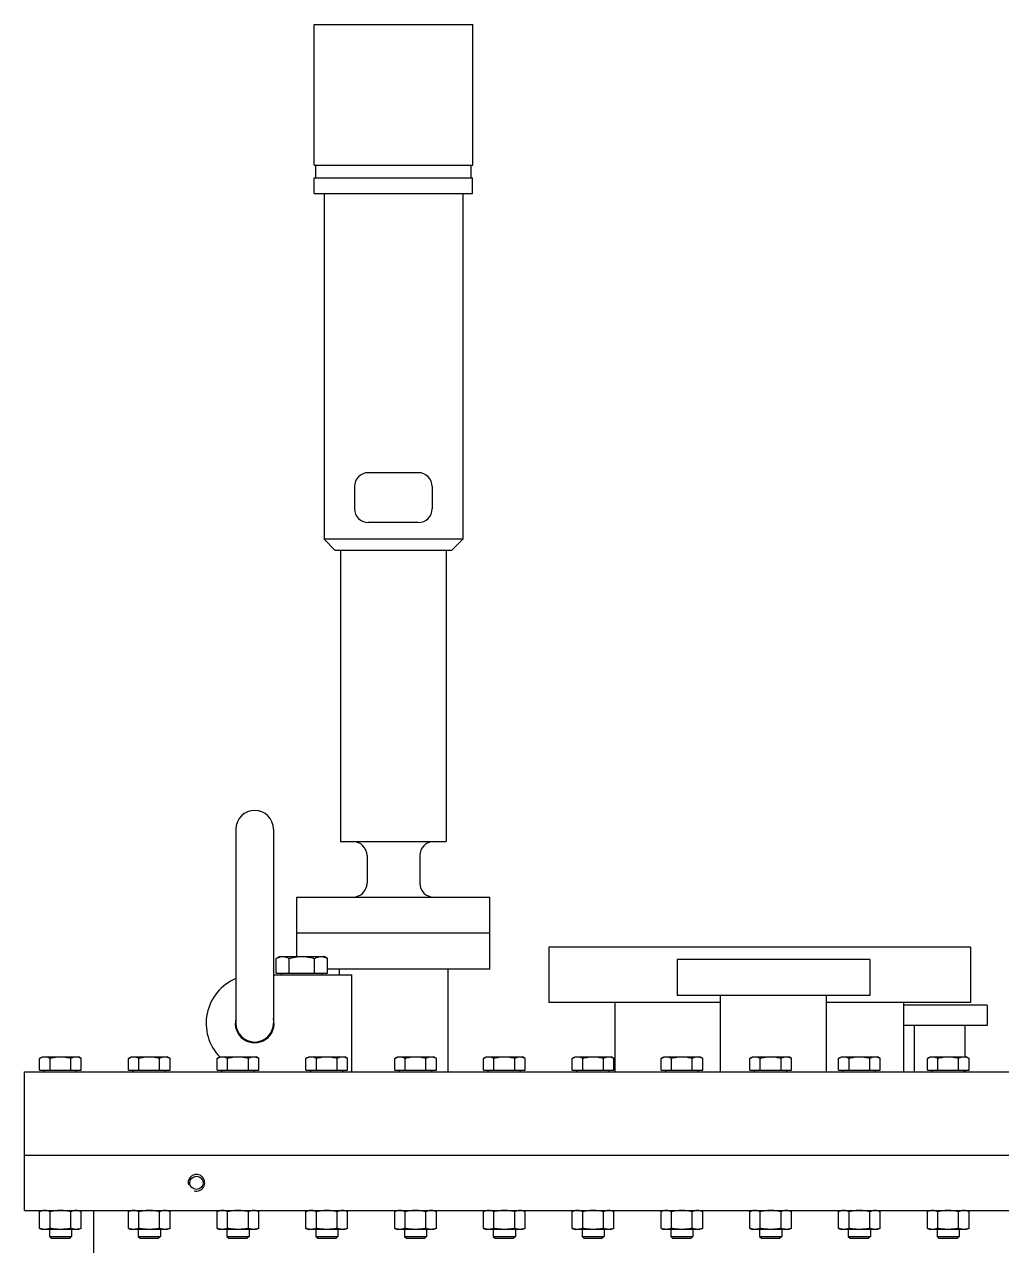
# Model space of a CAD drawing. Extents: x -50 to 48714, y -13211 to 6743.
# Drawn here: x 25636 to 25988.2, y -11399.4 to -10959.2 of the extents above; entities that cross this region are included whole.
import ezdxf

# ---------------------------------------------------------------- set-up
doc = ezdxf.new("R2010")
doc.units = 0
doc.header["$LTSCALE"] = 50
doc.layers.get('0').update_dxf_attribs({"linetype": 'CONTINUOUS'})

# ---------------------------------------------------------------- blocks, each defined once
blk = doc.blocks.new('SMAF_UE46_S')
for p, q in [((-259.6, 541.3), (-259.6, 592.1)), ((-259.6, 592.1), (-202.4, 592.1)), ((-202.4, 541.3), (-202.4, 592.1)), ((-259.6, 541.3), (-202.4, 541.3)), ((-259, 536.8), (-259, 541.3)), ((-203, 536.8), (-203, 541.3)), ((-259.5, 536.8), (-202.5, 536.8)), ((-259.5, 531.2), (-259.5, 536.8)), ((-202.5, 531.2), (-202.5, 536.8)), ((-259.5, 531.2), (-202.5, 531.2)), ((-256, 531.2), (-256, 406.5)), ((-206, 531.2), (-206, 406.5)), ((-222, 430.5), (-240, 430.5)), ((-245, 425.5), (-245, 417.5)), ((-217, 425.5), (-217, 417.5)), ((-222, 412.5), (-240, 412.5)), ((-206, 406.5), (-256, 406.5)), ((-256, 406.5), (-252, 402.5)), ((-206, 406.5), (-210, 402.5)), ((-210, 402.5), (-252, 402.5)), ((-250, 402.5), (-250, 297.5)), ((-212, 402.5), (-212, 297.5)), ((-287.75, 302), (-287.75, 232)), ((-274.25, 302), (-274.25, 232)), ((-250, 297.5), (-212, 297.5)), ((-240.5, 292.5), (-240.5, 282.5)), ((-221.5, 292.5), (-221.5, 282.5)), ((-265.75, 277.5), (-196.25, 277.5)), ((-265.75, 256.08), (-265.75, 277.5)), ((-196.25, 251.5), (-196.25, 277.5)), ((-196.25, 264.5), (-265.75, 264.5)), ((-273.24, 255.37), (-272, 256.08)), ((-273.24, 250.1), (-273.24, 255.37)), ((-272, 256.08), (-256, 256.08)), ((-268.62, 250.1), (-268.62, 255.37)), ((-259.38, 250.1), (-259.38, 255.37)), ((-254.76, 255.37), (-256, 256.08)), ((-254.76, 250.1), (-254.76, 255.37)), ((-23, 259.5), (-175, 259.5)), ((-175, 259.5), (-175, 239.5)), ((-23, 259.5), (-23, 239.5)), ((-196.25, 251.5), (-254.76, 251.5)), ((-250.6, 251.5), (-250.6, 249.5)), ((-211.4, 251.5), (-211.4, 214.5)), ((-59.25, 255), (-128.75, 255)), ((-128.75, 255), (-128.75, 242)), ((-59.25, 255), (-59.25, 242)), ((-274.25, 249.5), (-246, 249.5)), ((-273.24, 250.1), (-254.76, 250.1)), ((-271.31, 249.5), (-271.31, 250.1)), ((-256.68, 249.5), (-256.68, 250.1)), ((-246, 214.5), (-246, 249.5)), ((-113.1, 239.5), (-175, 239.5)), ((-151, 214.5), (-151, 239.5)), ((-59.25, 242), (-128.75, 242)), ((-113.1, 214.5), (-113.1, 242)), ((-74.9, 214.5), (-74.9, 242)), ((-23, 239.5), (-74.9, 239.5)), ((-47, 214.5), (-47, 239.5)), ((-17, 238.5), (-47, 238.5)), ((-17, 238.5), (-17, 231.2)), ((-17, 231.2), (-47, 231.2)), ((-43.1, 214.5), (-43.1, 231.2)), ((-24.9, 219.95), (-24.9, 231.2)), ((-358.51, 219.37), (-357.5, 219.95)), ((-358.51, 215.1), (-358.51, 219.37)), ((-357.5, 219.95), (-344.5, 219.95)), ((-354.75, 215.1), (-354.75, 219.37)), ((-347.25, 215.1), (-347.25, 219.37)), ((-343.49, 219.37), (-344.5, 219.95)), ((-343.49, 215.1), (-343.49, 219.37)), ((-326.51, 219.37), (-325.5, 219.95)), ((-326.51, 215.1), (-326.51, 219.37)), ((-325.5, 219.95), (-312.5, 219.95)), ((-322.75, 215.1), (-322.75, 219.37)), ((-315.25, 215.1), (-315.25, 219.37)), ((-311.49, 219.37), (-312.5, 219.95)), ((-311.49, 215.1), (-311.49, 219.37)), ((-294.51, 219.37), (-293.5, 219.95)), ((-294.51, 215.1), (-294.51, 219.37)), ((-293.5, 219.95), (-280.5, 219.95)), ((-290.75, 215.1), (-290.75, 219.37)), ((-283.25, 215.1), (-283.25, 219.37)), ((-279.49, 219.37), (-280.5, 219.95)), ((-279.49, 215.1), (-279.49, 219.37)), ((-262.51, 219.37), (-261.5, 219.95)), ((-262.51, 215.1), (-262.51, 219.37)), ((-261.5, 219.95), (-248.5, 219.95)), ((-258.75, 215.1), (-258.75, 219.37)), ((-251.25, 215.1), (-251.25, 219.37)), ((-247.49, 219.37), (-248.5, 219.95)), ((-247.49, 215.1), (-247.49, 219.37)), ((-230.51, 219.37), (-229.5, 219.95)), ((-230.51, 215.1), (-230.51, 219.37)), ((-229.5, 219.95), (-216.5, 219.95)), ((-226.75, 215.1), (-226.75, 219.37)), ((-219.25, 215.1), (-219.25, 219.37)), ((-215.49, 219.37), (-216.5, 219.95)), ((-215.49, 215.1), (-215.49, 219.37)), ((-198.51, 219.37), (-197.5, 219.95)), ((-198.51, 215.1), (-198.51, 219.37)), ((-197.5, 219.95), (-184.5, 219.95)), ((-194.75, 215.1), (-194.75, 219.37)), ((-187.25, 215.1), (-187.25, 219.37)), ((-183.49, 219.37), (-184.5, 219.95)), ((-183.49, 215.1), (-183.49, 219.37)), ((-166.51, 219.37), (-165.5, 219.95)), ((-166.51, 215.1), (-166.51, 219.37)), ((-165.5, 219.95), (-152.5, 219.95)), ((-162.75, 215.1), (-162.75, 219.37)), ((-155.25, 215.1), (-155.25, 219.37)), ((-151.49, 219.37), (-152.5, 219.95)), ((-151.49, 215.1), (-151.49, 219.37)), ((-134.51, 219.37), (-133.5, 219.95)), ((-134.51, 215.1), (-134.51, 219.37)), ((-133.5, 219.95), (-120.5, 219.95)), ((-130.75, 215.1), (-130.75, 219.37)), ((-123.25, 215.1), (-123.25, 219.37)), ((-119.49, 219.37), (-120.5, 219.95)), ((-119.49, 215.1), (-119.49, 219.37)), ((-102.51, 219.37), (-101.5, 219.95)), ((-102.51, 215.1), (-102.51, 219.37)), ((-101.5, 219.95), (-88.5, 219.95)), ((-98.75, 215.1), (-98.75, 219.37)), ((-91.25, 215.1), (-91.25, 219.37)), ((-87.49, 219.37), (-88.5, 219.95)), ((-87.49, 215.1), (-87.49, 219.37)), ((-70.51, 219.37), (-69.5, 219.95)), ((-70.51, 215.1), (-70.51, 219.37)), ((-69.5, 219.95), (-56.5, 219.95)), ((-66.75, 215.1), (-66.75, 219.37)), ((-59.25, 215.1), (-59.25, 219.37)), ((-55.49, 219.37), (-56.5, 219.95)), ((-55.49, 215.1), (-55.49, 219.37)), ((-38.51, 219.37), (-37.5, 219.95)), ((-38.51, 215.1), (-38.51, 219.37)), ((-37.5, 219.95), (-24.5, 219.95)), ((-34.75, 215.1), (-34.75, 219.37)), ((-27.25, 215.1), (-27.25, 219.37)), ((-23.49, 219.37), (-24.5, 219.95)), ((-23.49, 215.1), (-23.49, 219.37)), ((-364, 214.5), (366, 214.5)), ((-364, 164.5), (-364, 214.5)), ((-358.51, 215.1), (-343.49, 215.1)), ((-356.81, 214.5), (-356.81, 215.1)), ((-345.18, 214.5), (-345.18, 215.1)), ((-326.51, 215.1), (-311.49, 215.1)), ((-324.81, 214.5), (-324.81, 215.1)), ((-313.18, 214.5), (-313.18, 215.1)), ((-294.51, 215.1), (-279.49, 215.1)), ((-292.81, 214.5), (-292.81, 215.1)), ((-281.18, 214.5), (-281.18, 215.1)), ((-262.51, 215.1), (-247.49, 215.1)), ((-260.81, 214.5), (-260.81, 215.1)), ((-249.18, 214.5), (-249.18, 215.1)), ((-230.51, 215.1), (-215.49, 215.1)), ((-228.81, 214.5), (-228.81, 215.1)), ((-217.18, 214.5), (-217.18, 215.1)), ((-198.51, 215.1), (-183.49, 215.1)), ((-196.81, 214.5), (-196.81, 215.1)), ((-185.18, 214.5), (-185.18, 215.1)), ((-166.51, 215.1), (-151.49, 215.1)), ((-164.81, 214.5), (-164.81, 215.1)), ((-153.18, 214.5), (-153.18, 215.1)), ((-134.51, 215.1), (-119.49, 215.1)), ((-132.81, 214.5), (-132.81, 215.1)), ((-121.18, 214.5), (-121.18, 215.1)), ((-102.51, 215.1), (-87.49, 215.1)), ((-100.81, 214.5), (-100.81, 215.1)), ((-89.18, 214.5), (-89.18, 215.1)), ((-70.51, 215.1), (-55.49, 215.1)), ((-68.81, 214.5), (-68.81, 215.1)), ((-57.18, 214.5), (-57.18, 215.1)), ((-38.51, 215.1), (-23.49, 215.1)), ((-36.81, 214.5), (-36.81, 215.1)), ((-25.18, 214.5), (-25.18, 215.1)), ((-24.9, 214.5), (-24.9, 215.1)), ((-364, 184.5), (366, 184.5)), ((-364, 164.5), (366, 164.5)), ((-357.5, 164.5), (-358.51, 164.13)), ((-358.51, 158.07), (-358.51, 164.13)), ((-354.75, 158.07), (-354.75, 164.13)), ((-347.25, 158.07), (-347.25, 164.13)), ((-344.5, 164.5), (-343.49, 164.13)), ((-343.49, 158.07), (-343.49, 164.13)), ((-339, 22.59), (-339, 164.5)), ((-325.5, 164.5), (-326.51, 164.13)), ((-326.51, 158.07), (-326.51, 164.13)), ((-322.75, 158.07), (-322.75, 164.13)), ((-315.25, 158.07), (-315.25, 164.13)), ((-312.5, 164.5), (-311.49, 164.13)), ((-311.49, 158.07), (-311.49, 164.13)), ((-293.5, 164.5), (-294.51, 164.13)), ((-294.51, 158.07), (-294.51, 164.13)), ((-290.75, 158.07), (-290.75, 164.13)), ((-283.25, 158.07), (-283.25, 164.13)), ((-280.5, 164.5), (-279.49, 164.13)), ((-279.49, 158.07), (-279.49, 164.13)), ((-261.5, 164.5), (-262.51, 164.13)), ((-262.51, 158.07), (-262.51, 164.13)), ((-258.75, 158.07), (-258.75, 164.13)), ((-251.25, 158.07), (-251.25, 164.13)), ((-248.5, 164.5), (-247.49, 164.13)), ((-247.49, 158.07), (-247.49, 164.13)), ((-229.5, 164.5), (-230.51, 164.13)), ((-230.51, 158.07), (-230.51, 164.13)), ((-226.75, 158.07), (-226.75, 164.13)), ((-219.25, 158.07), (-219.25, 164.13)), ((-216.5, 164.5), (-215.49, 164.13)), ((-215.49, 158.07), (-215.49, 164.13)), ((-197.5, 164.5), (-198.51, 164.13)), ((-198.51, 158.07), (-198.51, 164.13)), ((-194.75, 158.07), (-194.75, 164.13)), ((-187.25, 158.07), (-187.25, 164.13)), ((-184.5, 164.5), (-183.49, 164.13)), ((-183.49, 158.07), (-183.49, 164.13)), ((-165.5, 164.5), (-166.51, 164.13)), ((-166.51, 158.07), (-166.51, 164.13)), ((-162.75, 158.07), (-162.75, 164.13)), ((-155.25, 158.07), (-155.25, 164.13)), ((-152.5, 164.5), (-151.49, 164.13)), ((-151.49, 158.07), (-151.49, 164.13)), ((-133.5, 164.5), (-134.51, 164.13)), ((-134.51, 158.07), (-134.51, 164.13)), ((-130.75, 158.07), (-130.75, 164.13)), ((-123.25, 158.07), (-123.25, 164.13)), ((-120.5, 164.5), (-119.49, 164.13)), ((-119.49, 158.07), (-119.49, 164.13)), ((-101.5, 164.5), (-102.51, 164.13)), ((-102.51, 158.07), (-102.51, 164.13)), ((-98.75, 158.07), (-98.75, 164.13)), ((-91.25, 158.07), (-91.25, 164.13)), ((-88.5, 164.5), (-87.49, 164.13)), ((-87.49, 158.07), (-87.49, 164.13)), ((-69.5, 164.5), (-70.51, 164.13)), ((-70.51, 158.07), (-70.51, 164.13)), ((-66.75, 158.07), (-66.75, 164.13)), ((-59.25, 158.07), (-59.25, 164.13)), ((-56.5, 164.5), (-55.49, 164.13)), ((-55.49, 158.07), (-55.49, 164.13)), ((-37.5, 164.5), (-38.51, 164.13)), ((-38.51, 158.07), (-38.51, 164.13)), ((-34.75, 158.07), (-34.75, 164.13)), ((-27.25, 158.07), (-27.25, 164.13)), ((-24.5, 164.5), (-23.49, 164.13)), ((-23.49, 158.07), (-23.49, 164.13)), ((-358.51, 158.07), (-357.5, 157.7)), ((-344.5, 157.7), (-357.5, 157.7)), ((-355, 157.7), (-355, 155.18)), ((-355, 155.18), (-347, 155.18)), ((-355, 155.18), (-354.32, 154.5)), ((-354.32, 154.5), (-347.68, 154.5)), ((-347, 155.18), (-347.68, 154.5)), ((-347, 157.7), (-347, 155.18)), ((-343.49, 158.07), (-344.5, 157.7)), ((-326.51, 158.07), (-325.5, 157.7)), ((-312.5, 157.7), (-325.5, 157.7)), ((-323, 157.7), (-323, 155.18)), ((-323, 155.18), (-315, 155.18)), ((-323, 155.18), (-322.32, 154.5)), ((-322.32, 154.5), (-315.68, 154.5)), ((-315, 155.18), (-315.68, 154.5)), ((-315, 157.7), (-315, 155.18)), ((-311.49, 158.07), (-312.5, 157.7)), ((-294.51, 158.07), (-293.5, 157.7)), ((-280.5, 157.7), (-293.5, 157.7)), ((-291, 157.7), (-291, 155.18)), ((-291, 155.18), (-283, 155.18)), ((-291, 155.18), (-290.32, 154.5)), ((-290.32, 154.5), (-283.68, 154.5)), ((-283, 155.18), (-283.68, 154.5)), ((-283, 157.7), (-283, 155.18)), ((-279.49, 158.07), (-280.5, 157.7)), ((-262.51, 158.07), (-261.5, 157.7)), ((-248.5, 157.7), (-261.5, 157.7)), ((-259, 157.7), (-259, 155.18)), ((-259, 155.18), (-251, 155.18)), ((-259, 155.18), (-258.32, 154.5)), ((-258.32, 154.5), (-251.68, 154.5)), ((-251, 155.18), (-251.68, 154.5)), ((-251, 157.7), (-251, 155.18)), ((-247.49, 158.07), (-248.5, 157.7)), ((-230.51, 158.07), (-229.5, 157.7)), ((-216.5, 157.7), (-229.5, 157.7)), ((-227, 157.7), (-227, 155.18)), ((-227, 155.18), (-219, 155.18)), ((-227, 155.18), (-226.32, 154.5)), ((-226.32, 154.5), (-219.68, 154.5)), ((-219, 155.18), (-219.68, 154.5)), ((-219, 157.7), (-219, 155.18)), ((-215.49, 158.07), (-216.5, 157.7)), ((-198.51, 158.07), (-197.5, 157.7)), ((-184.5, 157.7), (-197.5, 157.7)), ((-195, 157.7), (-195, 155.18)), ((-195, 155.18), (-187, 155.18)), ((-195, 155.18), (-194.32, 154.5)), ((-194.32, 154.5), (-187.68, 154.5)), ((-187, 155.18), (-187.68, 154.5)), ((-187, 157.7), (-187, 155.18)), ((-183.49, 158.07), (-184.5, 157.7)), ((-166.51, 158.07), (-165.5, 157.7)), ((-152.5, 157.7), (-165.5, 157.7)), ((-163, 157.7), (-163, 155.18)), ((-163, 155.18), (-155, 155.18)), ((-163, 155.18), (-162.32, 154.5)), ((-162.32, 154.5), (-155.68, 154.5)), ((-155, 155.18), (-155.68, 154.5)), ((-155, 157.7), (-155, 155.18)), ((-151.49, 158.07), (-152.5, 157.7)), ((-134.51, 158.07), (-133.5, 157.7)), ((-120.5, 157.7), (-133.5, 157.7)), ((-131, 157.7), (-131, 155.18)), ((-131, 155.18), (-123, 155.18)), ((-131, 155.18), (-130.32, 154.5)), ((-130.32, 154.5), (-123.68, 154.5)), ((-123, 155.18), (-123.68, 154.5)), ((-123, 157.7), (-123, 155.18)), ((-119.49, 158.07), (-120.5, 157.7)), ((-102.51, 158.07), (-101.5, 157.7)), ((-88.5, 157.7), (-101.5, 157.7)), ((-99, 157.7), (-99, 155.18)), ((-99, 155.18), (-91, 155.18)), ((-99, 155.18), (-98.32, 154.5)), ((-98.32, 154.5), (-91.68, 154.5)), ((-91, 155.18), (-91.68, 154.5)), ((-91, 157.7), (-91, 155.18)), ((-87.49, 158.07), (-88.5, 157.7)), ((-70.51, 158.07), (-69.5, 157.7)), ((-56.5, 157.7), (-69.5, 157.7)), ((-67, 157.7), (-67, 155.18)), ((-67, 155.18), (-59, 155.18)), ((-67, 155.18), (-66.32, 154.5)), ((-66.32, 154.5), (-59.68, 154.5)), ((-59, 155.18), (-59.68, 154.5)), ((-59, 157.7), (-59, 155.18)), ((-55.49, 158.07), (-56.5, 157.7)), ((-38.51, 158.07), (-37.5, 157.7)), ((-24.5, 157.7), (-37.5, 157.7)), ((-35, 157.7), (-35, 155.18)), ((-35, 155.18), (-27, 155.18)), ((-35, 155.18), (-34.32, 154.5)), ((-34.32, 154.5), (-27.68, 154.5)), ((-27, 155.18), (-27.68, 154.5)), ((-27, 157.7), (-27, 155.18)), ((-23.49, 158.07), (-24.5, 157.7))]:
    blk.add_line(p, q)
blk.add_circle((-302, 174.5), 2.4)
for centre, radius, start, end in [((-240, 425.5), 5, 90, 180), ((-222, 425.5), 5, 0, 90), ((-240, 417.5), 5, 180, 270), ((-222, 417.5), 5, 270, 0), ((-281, 302), 6.75, 0, 180), ((-245.5, 292.5), 5, 0, 90), ((-216.5, 292.5), 5, 90, 180), ((-245.5, 282.5), 5, 270, 0), ((-216.5, 282.5), 5, 180, 270), ((-281, 232), 17.5, 112.7489, 223.8753), ((-281, 232), 7, 165.4973, 14.5027), ((-281, 232), 6.75, 180, 0), ((-302, 174.5), 3, 255, 195)]:
    blk.add_arc(centre, radius, start, end)
for points, start_tangent, end_tangent in [([(-273.24, 255.37), (-272.64, 255.68), (-272.06, 255.9), (-271.49, 256.03), (-270.93, 256.08)], (0.866025, 0.5), (1, 0)), ([(-270.93, 256.08), (-270.36, 256.03), (-269.8, 255.9), (-269.22, 255.68), (-268.62, 255.37)], (1, 0), (0.866025, -0.5)), ([(-268.62, 255.37), (-267.43, 255.67), (-266.27, 255.9), (-265.13, 256.03), (-264, 256.08)], (0.960769, 0.27735), (1, 0)), ([(-264, 256.08), (-262.86, 256.03), (-261.72, 255.9), (-260.57, 255.67), (-259.38, 255.37)], (1, 0), (0.960769, -0.27735)), ([(-259.38, 255.37), (-258.78, 255.68), (-258.2, 255.9), (-257.64, 256.03), (-257.07, 256.08)], (0.866025, 0.5), (1, 0)), ([(-257.07, 256.08), (-256.51, 256.03), (-256.04, 255.93)], (1, 0), (0.960597, -0.277946)), ([(-256.04, 255.93), (-255.94, 255.9), (-255.36, 255.68), (-254.76, 255.37)], (0.960597, -0.277946), (0.866025, -0.5)), ([(-358.51, 219.37), (-358.02, 219.62), (-357.55, 219.8), (-357.09, 219.91), (-356.63, 219.95)], (0.866025, 0.5), (1, 0)), ([(-356.63, 219.95), (-356.17, 219.91), (-355.71, 219.8), (-355.24, 219.62), (-354.75, 219.37)], (1, 0), (0.866025, -0.5)), ([(-354.75, 219.37), (-353.78, 219.62), (-352.84, 219.8), (-351.92, 219.91), (-351, 219.95)], (0.960769, 0.27735), (1, 0)), ([(-351, 219.95), (-350.08, 219.91), (-349.15, 219.8), (-348.21, 219.62), (-347.25, 219.37)], (1, 0), (0.960769, -0.27735)), ([(-347.25, 219.37), (-346.76, 219.62), (-346.29, 219.8), (-345.83, 219.91), (-345.37, 219.95)], (0.866025, 0.5), (1, 0)), ([(-345.37, 219.95), (-344.91, 219.91), (-344.53, 219.83)], (1, 0), (0.960596, -0.27795)), ([(-344.53, 219.83), (-344.45, 219.8)], (0.960596, -0.27795), (0.95406, -0.299617)), ([(-344.45, 219.8), (-343.98, 219.62), (-343.49, 219.37)], (0.95406, -0.299617), (0.866025, -0.5)), ([(-326.51, 219.37), (-326.02, 219.62), (-325.55, 219.8), (-325.09, 219.91), (-324.63, 219.95)], (0.866025, 0.5), (1, 0)), ([(-324.63, 219.95), (-324.17, 219.91), (-323.71, 219.8), (-323.24, 219.62), (-322.75, 219.37)], (1, 0), (0.866025, -0.5)), ([(-322.75, 219.37), (-321.78, 219.62), (-320.84, 219.8), (-319.92, 219.91), (-319, 219.95)], (0.960769, 0.27735), (1, 0)), ([(-319, 219.95), (-318.08, 219.91), (-317.15, 219.8), (-316.21, 219.62), (-315.25, 219.37)], (1, 0), (0.960769, -0.27735)), ([(-315.25, 219.37), (-314.76, 219.62), (-314.29, 219.8), (-313.83, 219.91), (-313.37, 219.95)], (0.866025, 0.5), (1, 0)), ([(-313.37, 219.95), (-312.91, 219.91), (-312.53, 219.83)], (1, 0), (0.960596, -0.27795)), ([(-312.53, 219.83), (-312.45, 219.8)], (0.960596, -0.27795), (0.95406, -0.299617)), ([(-312.45, 219.8), (-311.98, 219.62), (-311.49, 219.37)], (0.95406, -0.299617), (0.866025, -0.5)), ([(-294.51, 219.37), (-294.02, 219.62), (-293.55, 219.8), (-293.09, 219.91), (-292.63, 219.95)], (0.866025, 0.5), (1, 0)), ([(-292.63, 219.95), (-292.17, 219.91), (-291.71, 219.8), (-291.24, 219.62), (-290.75, 219.37)], (1, 0), (0.866025, -0.5)), ([(-290.75, 219.37), (-289.78, 219.62), (-288.84, 219.8), (-287.92, 219.91), (-287, 219.95)], (0.960769, 0.27735), (1, 0)), ([(-287, 219.95), (-286.08, 219.91), (-285.15, 219.8), (-284.21, 219.62), (-283.25, 219.37)], (1, 0), (0.960769, -0.27735)), ([(-283.25, 219.37), (-282.76, 219.62), (-282.29, 219.8), (-281.83, 219.91), (-281.37, 219.95)], (0.866025, 0.5), (1, 0)), ([(-281.37, 219.95), (-280.91, 219.91), (-280.53, 219.83)], (1, 0), (0.960596, -0.27795)), ([(-280.53, 219.83), (-280.45, 219.8)], (0.960596, -0.27795), (0.95406, -0.299617)), ([(-280.45, 219.8), (-279.98, 219.62), (-279.49, 219.37)], (0.95406, -0.299617), (0.866025, -0.5)), ([(-262.51, 219.37), (-262.02, 219.62), (-261.55, 219.8), (-261.09, 219.91), (-260.63, 219.95)], (0.866025, 0.5), (1, 0)), ([(-260.63, 219.95), (-260.17, 219.91), (-259.71, 219.8), (-259.24, 219.62), (-258.75, 219.37)], (1, 0), (0.866025, -0.5)), ([(-258.75, 219.37), (-257.78, 219.62), (-256.84, 219.8), (-255.92, 219.91), (-255, 219.95)], (0.960769, 0.27735), (1, 0)), ([(-255, 219.95), (-254.08, 219.91), (-253.15, 219.8), (-252.21, 219.62), (-251.25, 219.37)], (1, 0), (0.960769, -0.27735)), ([(-251.25, 219.37), (-250.76, 219.62), (-250.29, 219.8), (-249.83, 219.91), (-249.37, 219.95)], (0.866025, 0.5), (1, 0)), ([(-249.37, 219.95), (-248.91, 219.91), (-248.53, 219.83)], (1, 0), (0.960596, -0.27795)), ([(-248.53, 219.83), (-248.45, 219.8)], (0.960596, -0.27795), (0.95406, -0.299617)), ([(-248.45, 219.8), (-247.98, 219.62), (-247.49, 219.37)], (0.95406, -0.299617), (0.866025, -0.5)), ([(-230.51, 219.37), (-230.02, 219.62), (-229.55, 219.8), (-229.09, 219.91), (-228.63, 219.95)], (0.866025, 0.5), (1, 0)), ([(-228.63, 219.95), (-228.17, 219.91), (-227.71, 219.8), (-227.24, 219.62), (-226.75, 219.37)], (1, 0), (0.866025, -0.5)), ([(-226.75, 219.37), (-225.78, 219.62), (-224.84, 219.8), (-223.92, 219.91), (-223, 219.95)], (0.960769, 0.27735), (1, 0)), ([(-223, 219.95), (-222.08, 219.91), (-221.15, 219.8), (-220.21, 219.62), (-219.25, 219.37)], (1, 0), (0.960769, -0.27735)), ([(-219.25, 219.37), (-218.76, 219.62), (-218.29, 219.8), (-217.83, 219.91), (-217.37, 219.95)], (0.866025, 0.5), (1, 0)), ([(-217.37, 219.95), (-216.91, 219.91), (-216.53, 219.83)], (1, 0), (0.960596, -0.27795)), ([(-216.53, 219.83), (-216.45, 219.8)], (0.960596, -0.27795), (0.95406, -0.299617)), ([(-216.45, 219.8), (-215.98, 219.62), (-215.49, 219.37)], (0.95406, -0.299617), (0.866025, -0.5)), ([(-198.51, 219.37), (-198.02, 219.62), (-197.55, 219.8), (-197.09, 219.91), (-196.63, 219.95)], (0.866025, 0.5), (1, 0)), ([(-196.63, 219.95), (-196.17, 219.91), (-195.71, 219.8), (-195.24, 219.62), (-194.75, 219.37)], (1, 0), (0.866025, -0.5)), ([(-194.75, 219.37), (-193.78, 219.62), (-192.84, 219.8), (-191.92, 219.91), (-191, 219.95)], (0.960769, 0.27735), (1, 0)), ([(-191, 219.95), (-190.08, 219.91), (-189.15, 219.8), (-188.21, 219.62), (-187.25, 219.37)], (1, 0), (0.960769, -0.27735)), ([(-187.25, 219.37), (-186.76, 219.62), (-186.29, 219.8), (-185.83, 219.91), (-185.37, 219.95)], (0.866025, 0.5), (1, 0)), ([(-185.37, 219.95), (-184.91, 219.91), (-184.53, 219.83)], (1, 0), (0.960596, -0.27795)), ([(-184.53, 219.83), (-184.45, 219.8)], (0.960596, -0.27795), (0.95406, -0.299617)), ([(-184.45, 219.8), (-183.98, 219.62), (-183.49, 219.37)], (0.95406, -0.299617), (0.866025, -0.5)), ([(-166.51, 219.37), (-166.02, 219.62), (-165.55, 219.8), (-165.09, 219.91), (-164.63, 219.95)], (0.866025, 0.5), (1, 0)), ([(-164.63, 219.95), (-164.17, 219.91), (-163.71, 219.8), (-163.24, 219.62), (-162.75, 219.37)], (1, 0), (0.866025, -0.5)), ([(-162.75, 219.37), (-161.78, 219.62), (-160.84, 219.8), (-159.92, 219.91), (-159, 219.95)], (0.960769, 0.27735), (1, 0)), ([(-159, 219.95), (-158.08, 219.91), (-157.15, 219.8), (-156.21, 219.62), (-155.25, 219.37)], (1, 0), (0.960769, -0.27735)), ([(-155.25, 219.37), (-154.76, 219.62), (-154.29, 219.8), (-153.83, 219.91), (-153.37, 219.95)], (0.866025, 0.5), (1, 0)), ([(-153.37, 219.95), (-152.91, 219.91), (-152.53, 219.83)], (1, 0), (0.960596, -0.27795)), ([(-152.53, 219.83), (-152.45, 219.8)], (0.960596, -0.27795), (0.95406, -0.299617)), ([(-152.45, 219.8), (-151.98, 219.62), (-151.49, 219.37)], (0.95406, -0.299617), (0.866025, -0.5)), ([(-134.51, 219.37), (-134.02, 219.62), (-133.55, 219.8), (-133.09, 219.91), (-132.63, 219.95)], (0.866025, 0.5), (1, 0)), ([(-132.63, 219.95), (-132.17, 219.91), (-131.71, 219.8), (-131.24, 219.62), (-130.75, 219.37)], (1, 0), (0.866025, -0.5)), ([(-130.75, 219.37), (-129.78, 219.62), (-128.84, 219.8), (-127.92, 219.91), (-127, 219.95)], (0.960769, 0.27735), (1, 0)), ([(-127, 219.95), (-126.08, 219.91), (-125.15, 219.8), (-124.21, 219.62), (-123.25, 219.37)], (1, 0), (0.960769, -0.27735)), ([(-123.25, 219.37), (-122.76, 219.62), (-122.29, 219.8), (-121.83, 219.91), (-121.37, 219.95)], (0.866025, 0.5), (1, 0)), ([(-121.37, 219.95), (-120.91, 219.91), (-120.53, 219.83)], (1, 0), (0.960596, -0.27795)), ([(-120.53, 219.83), (-120.45, 219.8)], (0.960596, -0.27795), (0.95406, -0.299617)), ([(-120.45, 219.8), (-119.98, 219.62), (-119.49, 219.37)], (0.95406, -0.299617), (0.866025, -0.5)), ([(-102.51, 219.37), (-102.02, 219.62), (-101.55, 219.8), (-101.09, 219.91), (-100.63, 219.95)], (0.866025, 0.5), (1, 0)), ([(-100.63, 219.95), (-100.17, 219.91), (-99.71, 219.8), (-99.24, 219.62), (-98.75, 219.37)], (1, 0), (0.866025, -0.5)), ([(-98.75, 219.37), (-97.78, 219.62), (-96.84, 219.8), (-95.92, 219.91), (-95, 219.95)], (0.960769, 0.27735), (1, 0)), ([(-95, 219.95), (-94.08, 219.91), (-93.15, 219.8), (-92.21, 219.62), (-91.25, 219.37)], (1, 0), (0.960769, -0.27735)), ([(-91.25, 219.37), (-90.76, 219.62), (-90.29, 219.8), (-89.83, 219.91), (-89.37, 219.95)], (0.866025, 0.5), (1, 0)), ([(-89.37, 219.95), (-88.91, 219.91), (-88.53, 219.83)], (1, 0), (0.960596, -0.27795)), ([(-88.53, 219.83), (-88.45, 219.8)], (0.960596, -0.27795), (0.95406, -0.299617)), ([(-88.45, 219.8), (-87.98, 219.62), (-87.49, 219.37)], (0.95406, -0.299617), (0.866025, -0.5)), ([(-70.51, 219.37), (-70.02, 219.62), (-69.55, 219.8), (-69.09, 219.91), (-68.63, 219.95)], (0.866025, 0.5), (1, 0)), ([(-68.63, 219.95), (-68.17, 219.91), (-67.71, 219.8), (-67.24, 219.62), (-66.75, 219.37)], (1, 0), (0.866025, -0.5)), ([(-66.75, 219.37), (-65.78, 219.62), (-64.84, 219.8), (-63.92, 219.91), (-63, 219.95)], (0.960769, 0.27735), (1, 0)), ([(-63, 219.95), (-62.08, 219.91), (-61.15, 219.8), (-60.21, 219.62), (-59.25, 219.37)], (1, 0), (0.960769, -0.27735)), ([(-59.25, 219.37), (-58.76, 219.62), (-58.29, 219.8), (-57.83, 219.91), (-57.37, 219.95)], (0.866025, 0.5), (1, 0)), ([(-57.37, 219.95), (-56.91, 219.91), (-56.53, 219.83)], (1, 0), (0.960596, -0.27795)), ([(-56.53, 219.83), (-56.45, 219.8)], (0.960596, -0.27795), (0.95406, -0.299617)), ([(-56.45, 219.8), (-55.98, 219.62), (-55.49, 219.37)], (0.95406, -0.299617), (0.866025, -0.5)), ([(-38.51, 219.37), (-38.02, 219.62), (-37.55, 219.8), (-37.09, 219.91), (-36.63, 219.95)], (0.866025, 0.5), (1, 0)), ([(-36.63, 219.95), (-36.17, 219.91), (-35.71, 219.8), (-35.24, 219.62), (-34.75, 219.37)], (1, 0), (0.866025, -0.5)), ([(-34.75, 219.37), (-33.78, 219.62), (-32.84, 219.8), (-31.92, 219.91), (-31, 219.95)], (0.960769, 0.27735), (1, 0)), ([(-31, 219.95), (-30.08, 219.91), (-29.15, 219.8), (-28.21, 219.62), (-27.25, 219.37)], (1, 0), (0.960769, -0.27735)), ([(-27.25, 219.37), (-26.76, 219.62), (-26.29, 219.8), (-25.83, 219.91), (-25.37, 219.95)], (0.866025, 0.5), (1, 0)), ([(-25.37, 219.95), (-24.91, 219.91), (-24.53, 219.83)], (1, 0), (0.960596, -0.27795)), ([(-24.53, 219.83), (-24.45, 219.8)], (0.960596, -0.27795), (0.95406, -0.299617)), ([(-24.45, 219.8), (-23.98, 219.62), (-23.49, 219.37)], (0.95406, -0.299617), (0.866025, -0.5)), ([(-356.63, 164.5), (-357, 164.48), (-357.37, 164.44), (-357.75, 164.36), (-358.12, 164.26), (-358.51, 164.13)], (-1, 0), (-0.939693, -0.34202)), ([(-354.75, 164.13), (-355.14, 164.26), (-355.51, 164.36), (-355.88, 164.44), (-356.26, 164.48), (-356.63, 164.5)], (-0.939693, 0.34202), (-1, 0)), ([(-351, 164.5), (-351.75, 164.48), (-352.5, 164.44), (-353.24, 164.36), (-353.99, 164.26), (-354.75, 164.13)], (-1, 0), (-0.983841, -0.179044)), ([(-347.25, 164.13), (-348.01, 164.26), (-348.76, 164.36), (-349.51, 164.44), (-350.26, 164.48), (-351, 164.5)], (-0.983841, 0.179044), (-1, 0)), ([(-345.37, 164.5), (-345.74, 164.48), (-346.12, 164.44), (-346.49, 164.36), (-346.86, 164.26), (-347.25, 164.13)], (-1, 0), (-0.939693, -0.34202)), ([(-343.49, 164.13), (-343.88, 164.26), (-344.25, 164.36), (-344.63, 164.44), (-345, 164.48), (-345.37, 164.5)], (-0.939693, 0.34202), (-1, 0)), ([(-324.63, 164.5), (-325, 164.48), (-325.37, 164.44), (-325.75, 164.36), (-326.12, 164.26), (-326.51, 164.13)], (-1, 0), (-0.939693, -0.34202)), ([(-322.75, 164.13), (-323.14, 164.26), (-323.51, 164.36), (-323.88, 164.44), (-324.26, 164.48), (-324.63, 164.5)], (-0.939693, 0.34202), (-1, 0)), ([(-319, 164.5), (-319.75, 164.48), (-320.5, 164.44), (-321.24, 164.36), (-321.99, 164.26), (-322.75, 164.13)], (-1, 0), (-0.983841, -0.179044)), ([(-315.25, 164.13), (-316.01, 164.26), (-316.76, 164.36), (-317.51, 164.44), (-318.26, 164.48), (-319, 164.5)], (-0.983841, 0.179044), (-1, 0)), ([(-313.37, 164.5), (-313.74, 164.48), (-314.12, 164.44), (-314.49, 164.36), (-314.86, 164.26), (-315.25, 164.13)], (-1, 0), (-0.939693, -0.34202)), ([(-311.49, 164.13), (-311.88, 164.26), (-312.25, 164.36), (-312.63, 164.44), (-313, 164.48), (-313.37, 164.5)], (-0.939693, 0.34202), (-1, 0)), ([(-292.63, 164.5), (-293, 164.48), (-293.37, 164.44), (-293.75, 164.36), (-294.12, 164.26), (-294.51, 164.13)], (-1, 0), (-0.939693, -0.34202)), ([(-290.75, 164.13), (-291.14, 164.26), (-291.51, 164.36), (-291.88, 164.44), (-292.26, 164.48), (-292.63, 164.5)], (-0.939693, 0.34202), (-1, 0)), ([(-287, 164.5), (-287.75, 164.48), (-288.5, 164.44), (-289.24, 164.36), (-289.99, 164.26), (-290.75, 164.13)], (-1, 0), (-0.983841, -0.179044)), ([(-283.25, 164.13), (-284.01, 164.26), (-284.76, 164.36), (-285.51, 164.44), (-286.26, 164.48), (-287, 164.5)], (-0.983841, 0.179044), (-1, 0)), ([(-281.37, 164.5), (-281.74, 164.48), (-282.12, 164.44), (-282.49, 164.36), (-282.86, 164.26), (-283.25, 164.13)], (-1, 0), (-0.939693, -0.34202)), ([(-279.49, 164.13), (-279.88, 164.26), (-280.25, 164.36), (-280.63, 164.44), (-281, 164.48), (-281.37, 164.5)], (-0.939693, 0.34202), (-1, 0)), ([(-260.63, 164.5), (-261, 164.48), (-261.37, 164.44), (-261.75, 164.36), (-262.12, 164.26), (-262.51, 164.13)], (-1, 0), (-0.939693, -0.34202)), ([(-258.75, 164.13), (-259.14, 164.26), (-259.51, 164.36), (-259.88, 164.44), (-260.26, 164.48), (-260.63, 164.5)], (-0.939693, 0.34202), (-1, 0)), ([(-255, 164.5), (-255.75, 164.48), (-256.5, 164.44), (-257.24, 164.36), (-257.99, 164.26), (-258.75, 164.13)], (-1, 0), (-0.983841, -0.179044)), ([(-251.25, 164.13), (-252.01, 164.26), (-252.76, 164.36), (-253.51, 164.44), (-254.26, 164.48), (-255, 164.5)], (-0.983841, 0.179044), (-1, 0)), ([(-249.37, 164.5), (-249.74, 164.48), (-250.12, 164.44), (-250.49, 164.36), (-250.86, 164.26), (-251.25, 164.13)], (-1, 0), (-0.939693, -0.34202)), ([(-247.49, 164.13), (-247.88, 164.26), (-248.25, 164.36), (-248.63, 164.44), (-249, 164.48), (-249.37, 164.5)], (-0.939693, 0.34202), (-1, 0)), ([(-228.63, 164.5), (-229, 164.48), (-229.37, 164.44), (-229.75, 164.36), (-230.12, 164.26), (-230.51, 164.13)], (-1, 0), (-0.939693, -0.34202)), ([(-226.75, 164.13), (-227.14, 164.26), (-227.51, 164.36), (-227.88, 164.44), (-228.26, 164.48), (-228.63, 164.5)], (-0.939693, 0.34202), (-1, 0)), ([(-223, 164.5), (-223.75, 164.48), (-224.5, 164.44), (-225.24, 164.36), (-225.99, 164.26), (-226.75, 164.13)], (-1, 0), (-0.983841, -0.179044)), ([(-219.25, 164.13), (-220.01, 164.26), (-220.76, 164.36), (-221.51, 164.44), (-222.26, 164.48), (-223, 164.5)], (-0.983841, 0.179044), (-1, 0)), ([(-217.37, 164.5), (-217.74, 164.48), (-218.12, 164.44), (-218.49, 164.36), (-218.86, 164.26), (-219.25, 164.13)], (-1, 0), (-0.939693, -0.34202)), ([(-215.49, 164.13), (-215.88, 164.26), (-216.25, 164.36), (-216.63, 164.44), (-217, 164.48), (-217.37, 164.5)], (-0.939693, 0.34202), (-1, 0)), ([(-196.63, 164.5), (-197, 164.48), (-197.37, 164.44), (-197.75, 164.36), (-198.12, 164.26), (-198.51, 164.13)], (-1, 0), (-0.939693, -0.34202)), ([(-194.75, 164.13), (-195.14, 164.26), (-195.51, 164.36), (-195.88, 164.44), (-196.26, 164.48), (-196.63, 164.5)], (-0.939693, 0.34202), (-1, 0)), ([(-191, 164.5), (-191.75, 164.48), (-192.5, 164.44), (-193.24, 164.36), (-193.99, 164.26), (-194.75, 164.13)], (-1, 0), (-0.983841, -0.179044)), ([(-187.25, 164.13), (-188.01, 164.26), (-188.76, 164.36), (-189.51, 164.44), (-190.26, 164.48), (-191, 164.5)], (-0.983841, 0.179044), (-1, 0)), ([(-185.37, 164.5), (-185.74, 164.48), (-186.12, 164.44), (-186.49, 164.36), (-186.86, 164.26), (-187.25, 164.13)], (-1, 0), (-0.939693, -0.34202)), ([(-183.49, 164.13), (-183.88, 164.26), (-184.25, 164.36), (-184.63, 164.44), (-185, 164.48), (-185.37, 164.5)], (-0.939693, 0.34202), (-1, 0)), ([(-164.63, 164.5), (-165, 164.48), (-165.37, 164.44), (-165.75, 164.36), (-166.12, 164.26), (-166.51, 164.13)], (-1, 0), (-0.939693, -0.34202)), ([(-162.75, 164.13), (-163.14, 164.26), (-163.51, 164.36), (-163.88, 164.44), (-164.26, 164.48), (-164.63, 164.5)], (-0.939693, 0.34202), (-1, 0)), ([(-159, 164.5), (-159.75, 164.48), (-160.5, 164.44), (-161.24, 164.36), (-161.99, 164.26), (-162.75, 164.13)], (-1, 0), (-0.983841, -0.179044)), ([(-155.25, 164.13), (-156.01, 164.26), (-156.76, 164.36), (-157.51, 164.44), (-158.26, 164.48), (-159, 164.5)], (-0.983841, 0.179044), (-1, 0)), ([(-153.37, 164.5), (-153.74, 164.48), (-154.12, 164.44), (-154.49, 164.36), (-154.86, 164.26), (-155.25, 164.13)], (-1, 0), (-0.939693, -0.34202)), ([(-151.49, 164.13), (-151.88, 164.26), (-152.25, 164.36), (-152.63, 164.44), (-153, 164.48), (-153.37, 164.5)], (-0.939693, 0.34202), (-1, 0)), ([(-132.63, 164.5), (-133, 164.48), (-133.37, 164.44), (-133.75, 164.36), (-134.12, 164.26), (-134.51, 164.13)], (-1, 0), (-0.939693, -0.34202)), ([(-130.75, 164.13), (-131.14, 164.26), (-131.51, 164.36), (-131.88, 164.44), (-132.26, 164.48), (-132.63, 164.5)], (-0.939693, 0.34202), (-1, 0)), ([(-127, 164.5), (-127.75, 164.48), (-128.5, 164.44), (-129.24, 164.36), (-129.99, 164.26), (-130.75, 164.13)], (-1, 0), (-0.983841, -0.179044)), ([(-123.25, 164.13), (-124.01, 164.26), (-124.76, 164.36), (-125.51, 164.44), (-126.26, 164.48), (-127, 164.5)], (-0.983841, 0.179044), (-1, 0)), ([(-121.37, 164.5), (-121.74, 164.48), (-122.12, 164.44), (-122.49, 164.36), (-122.86, 164.26), (-123.25, 164.13)], (-1, 0), (-0.939693, -0.34202)), ([(-119.49, 164.13), (-119.88, 164.26), (-120.25, 164.36), (-120.63, 164.44), (-121, 164.48), (-121.37, 164.5)], (-0.939693, 0.34202), (-1, 0)), ([(-100.63, 164.5), (-101, 164.48), (-101.37, 164.44), (-101.75, 164.36), (-102.12, 164.26), (-102.51, 164.13)], (-1, 0), (-0.939693, -0.34202)), ([(-98.75, 164.13), (-99.14, 164.26), (-99.51, 164.36), (-99.88, 164.44), (-100.26, 164.48), (-100.63, 164.5)], (-0.939693, 0.34202), (-1, 0)), ([(-95, 164.5), (-95.75, 164.48), (-96.5, 164.44), (-97.24, 164.36), (-97.99, 164.26), (-98.75, 164.13)], (-1, 0), (-0.983841, -0.179044)), ([(-91.25, 164.13), (-92.01, 164.26), (-92.76, 164.36), (-93.51, 164.44), (-94.26, 164.48), (-95, 164.5)], (-0.983841, 0.179044), (-1, 0)), ([(-89.37, 164.5), (-89.74, 164.48), (-90.12, 164.44), (-90.49, 164.36), (-90.86, 164.26), (-91.25, 164.13)], (-1, 0), (-0.939693, -0.34202)), ([(-87.49, 164.13), (-87.88, 164.26), (-88.25, 164.36), (-88.63, 164.44), (-89, 164.48), (-89.37, 164.5)], (-0.939693, 0.34202), (-1, 0)), ([(-68.63, 164.5), (-69, 164.48), (-69.37, 164.44), (-69.75, 164.36), (-70.12, 164.26), (-70.51, 164.13)], (-1, 0), (-0.939693, -0.34202)), ([(-66.75, 164.13), (-67.14, 164.26), (-67.51, 164.36), (-67.88, 164.44), (-68.26, 164.48), (-68.63, 164.5)], (-0.939693, 0.34202), (-1, 0)), ([(-63, 164.5), (-63.75, 164.48), (-64.5, 164.44), (-65.24, 164.36), (-65.99, 164.26), (-66.75, 164.13)], (-1, 0), (-0.983841, -0.179044)), ([(-59.25, 164.13), (-60.01, 164.26), (-60.76, 164.36), (-61.51, 164.44), (-62.26, 164.48), (-63, 164.5)], (-0.983841, 0.179044), (-1, 0)), ([(-57.37, 164.5), (-57.74, 164.48), (-58.12, 164.44), (-58.49, 164.36), (-58.86, 164.26), (-59.25, 164.13)], (-1, 0), (-0.939693, -0.34202)), ([(-55.49, 164.13), (-55.88, 164.26), (-56.25, 164.36), (-56.63, 164.44), (-57, 164.48), (-57.37, 164.5)], (-0.939693, 0.34202), (-1, 0)), ([(-36.63, 164.5), (-37, 164.48), (-37.37, 164.44), (-37.75, 164.36), (-38.12, 164.26), (-38.51, 164.13)], (-1, 0), (-0.939693, -0.34202)), ([(-34.75, 164.13), (-35.14, 164.26), (-35.51, 164.36), (-35.88, 164.44), (-36.26, 164.48), (-36.63, 164.5)], (-0.939693, 0.34202), (-1, 0)), ([(-31, 164.5), (-31.75, 164.48), (-32.5, 164.44), (-33.24, 164.36), (-33.99, 164.26), (-34.75, 164.13)], (-1, 0), (-0.983841, -0.179044)), ([(-27.25, 164.13), (-28.01, 164.26), (-28.76, 164.36), (-29.51, 164.44), (-30.26, 164.48), (-31, 164.5)], (-0.983841, 0.179044), (-1, 0)), ([(-25.37, 164.5), (-25.74, 164.48), (-26.12, 164.44), (-26.49, 164.36), (-26.86, 164.26), (-27.25, 164.13)], (-1, 0), (-0.939693, -0.34202)), ([(-23.49, 164.13), (-23.88, 164.26), (-24.25, 164.36), (-24.63, 164.44), (-25, 164.48), (-25.37, 164.5)], (-0.939693, 0.34202), (-1, 0)), ([(-356.63, 157.7), (-357, 157.72), (-357.37, 157.76), (-357.75, 157.84), (-358.12, 157.94), (-358.51, 158.07)], (-1, 0), (-0.939693, 0.34202)), ([(-354.75, 158.07), (-355.14, 157.94), (-355.51, 157.84), (-355.88, 157.76), (-356.26, 157.72), (-356.63, 157.7)], (-0.939693, -0.34202), (-1, 0)), ([(-351, 157.7), (-351.75, 157.72), (-352.5, 157.76), (-353.24, 157.84), (-353.99, 157.94), (-354.75, 158.07)], (-1, 0), (-0.983841, 0.179044)), ([(-347.25, 158.07), (-348.01, 157.94), (-348.76, 157.84), (-349.51, 157.76), (-350.26, 157.72), (-351, 157.7)], (-0.983841, -0.179044), (-1, 0)), ([(-345.37, 157.7), (-345.74, 157.72), (-346.12, 157.76), (-346.49, 157.84), (-346.86, 157.94), (-347.25, 158.07)], (-1, 0), (-0.939693, 0.34202)), ([(-343.49, 158.07), (-343.88, 157.94), (-344.25, 157.84), (-344.63, 157.76), (-345, 157.72), (-345.37, 157.7)], (-0.939693, -0.34202), (-1, 0)), ([(-324.63, 157.7), (-325, 157.72), (-325.37, 157.76), (-325.75, 157.84), (-326.12, 157.94), (-326.51, 158.07)], (-1, 0), (-0.939693, 0.34202)), ([(-322.75, 158.07), (-323.14, 157.94), (-323.51, 157.84), (-323.88, 157.76), (-324.26, 157.72), (-324.63, 157.7)], (-0.939693, -0.34202), (-1, 0)), ([(-319, 157.7), (-319.75, 157.72), (-320.5, 157.76), (-321.24, 157.84), (-321.99, 157.94), (-322.75, 158.07)], (-1, 0), (-0.983841, 0.179044)), ([(-315.25, 158.07), (-316.01, 157.94), (-316.76, 157.84), (-317.51, 157.76), (-318.26, 157.72), (-319, 157.7)], (-0.983841, -0.179044), (-1, 0)), ([(-313.37, 157.7), (-313.74, 157.72), (-314.12, 157.76), (-314.49, 157.84), (-314.86, 157.94), (-315.25, 158.07)], (-1, 0), (-0.939693, 0.34202)), ([(-311.49, 158.07), (-311.88, 157.94), (-312.25, 157.84), (-312.63, 157.76), (-313, 157.72), (-313.37, 157.7)], (-0.939693, -0.34202), (-1, 0)), ([(-292.63, 157.7), (-293, 157.72), (-293.37, 157.76), (-293.75, 157.84), (-294.12, 157.94), (-294.51, 158.07)], (-1, 0), (-0.939693, 0.34202)), ([(-290.75, 158.07), (-291.14, 157.94), (-291.51, 157.84), (-291.88, 157.76), (-292.26, 157.72), (-292.63, 157.7)], (-0.939693, -0.34202), (-1, 0)), ([(-287, 157.7), (-287.75, 157.72), (-288.5, 157.76), (-289.24, 157.84), (-289.99, 157.94), (-290.75, 158.07)], (-1, 0), (-0.983841, 0.179044)), ([(-283.25, 158.07), (-284.01, 157.94), (-284.76, 157.84), (-285.51, 157.76), (-286.26, 157.72), (-287, 157.7)], (-0.983841, -0.179044), (-1, 0)), ([(-281.37, 157.7), (-281.74, 157.72), (-282.12, 157.76), (-282.49, 157.84), (-282.86, 157.94), (-283.25, 158.07)], (-1, 0), (-0.939693, 0.34202)), ([(-279.49, 158.07), (-279.88, 157.94), (-280.25, 157.84), (-280.63, 157.76), (-281, 157.72), (-281.37, 157.7)], (-0.939693, -0.34202), (-1, 0)), ([(-260.63, 157.7), (-261, 157.72), (-261.37, 157.76), (-261.75, 157.84), (-262.12, 157.94), (-262.51, 158.07)], (-1, 0), (-0.939693, 0.34202)), ([(-258.75, 158.07), (-259.14, 157.94), (-259.51, 157.84), (-259.88, 157.76), (-260.26, 157.72), (-260.63, 157.7)], (-0.939693, -0.34202), (-1, 0)), ([(-255, 157.7), (-255.75, 157.72), (-256.5, 157.76), (-257.24, 157.84), (-257.99, 157.94), (-258.75, 158.07)], (-1, 0), (-0.983841, 0.179044)), ([(-251.25, 158.07), (-252.01, 157.94), (-252.76, 157.84), (-253.51, 157.76), (-254.26, 157.72), (-255, 157.7)], (-0.983841, -0.179044), (-1, 0)), ([(-249.37, 157.7), (-249.74, 157.72), (-250.12, 157.76), (-250.49, 157.84), (-250.86, 157.94), (-251.25, 158.07)], (-1, 0), (-0.939693, 0.34202)), ([(-247.49, 158.07), (-247.88, 157.94), (-248.25, 157.84), (-248.63, 157.76), (-249, 157.72), (-249.37, 157.7)], (-0.939693, -0.34202), (-1, 0)), ([(-228.63, 157.7), (-229, 157.72), (-229.37, 157.76), (-229.75, 157.84), (-230.12, 157.94), (-230.51, 158.07)], (-1, 0), (-0.939693, 0.34202)), ([(-226.75, 158.07), (-227.14, 157.94), (-227.51, 157.84), (-227.88, 157.76), (-228.26, 157.72), (-228.63, 157.7)], (-0.939693, -0.34202), (-1, 0)), ([(-223, 157.7), (-223.75, 157.72), (-224.5, 157.76), (-225.24, 157.84), (-225.99, 157.94), (-226.75, 158.07)], (-1, 0), (-0.983841, 0.179044)), ([(-219.25, 158.07), (-220.01, 157.94), (-220.76, 157.84), (-221.51, 157.76), (-222.26, 157.72), (-223, 157.7)], (-0.983841, -0.179044), (-1, 0)), ([(-217.37, 157.7), (-217.74, 157.72), (-218.12, 157.76), (-218.49, 157.84), (-218.86, 157.94), (-219.25, 158.07)], (-1, 0), (-0.939693, 0.34202)), ([(-215.49, 158.07), (-215.88, 157.94), (-216.25, 157.84), (-216.63, 157.76), (-217, 157.72), (-217.37, 157.7)], (-0.939693, -0.34202), (-1, 0)), ([(-196.63, 157.7), (-197, 157.72), (-197.37, 157.76), (-197.75, 157.84), (-198.12, 157.94), (-198.51, 158.07)], (-1, 0), (-0.939693, 0.34202)), ([(-194.75, 158.07), (-195.14, 157.94), (-195.51, 157.84), (-195.88, 157.76), (-196.26, 157.72), (-196.63, 157.7)], (-0.939693, -0.34202), (-1, 0)), ([(-191, 157.7), (-191.75, 157.72), (-192.5, 157.76), (-193.24, 157.84), (-193.99, 157.94), (-194.75, 158.07)], (-1, 0), (-0.983841, 0.179044)), ([(-187.25, 158.07), (-188.01, 157.94), (-188.76, 157.84), (-189.51, 157.76), (-190.26, 157.72), (-191, 157.7)], (-0.983841, -0.179044), (-1, 0)), ([(-185.37, 157.7), (-185.74, 157.72), (-186.12, 157.76), (-186.49, 157.84), (-186.86, 157.94), (-187.25, 158.07)], (-1, 0), (-0.939693, 0.34202)), ([(-183.49, 158.07), (-183.88, 157.94), (-184.25, 157.84), (-184.63, 157.76), (-185, 157.72), (-185.37, 157.7)], (-0.939693, -0.34202), (-1, 0)), ([(-164.63, 157.7), (-165, 157.72), (-165.37, 157.76), (-165.75, 157.84), (-166.12, 157.94), (-166.51, 158.07)], (-1, 0), (-0.939693, 0.34202)), ([(-162.75, 158.07), (-163.14, 157.94), (-163.51, 157.84), (-163.88, 157.76), (-164.26, 157.72), (-164.63, 157.7)], (-0.939693, -0.34202), (-1, 0)), ([(-159, 157.7), (-159.75, 157.72), (-160.5, 157.76), (-161.24, 157.84), (-161.99, 157.94), (-162.75, 158.07)], (-1, 0), (-0.983841, 0.179044)), ([(-155.25, 158.07), (-156.01, 157.94), (-156.76, 157.84), (-157.51, 157.76), (-158.26, 157.72), (-159, 157.7)], (-0.983841, -0.179044), (-1, 0)), ([(-153.37, 157.7), (-153.74, 157.72), (-154.12, 157.76), (-154.49, 157.84), (-154.86, 157.94), (-155.25, 158.07)], (-1, 0), (-0.939693, 0.34202)), ([(-151.49, 158.07), (-151.88, 157.94), (-152.25, 157.84), (-152.63, 157.76), (-153, 157.72), (-153.37, 157.7)], (-0.939693, -0.34202), (-1, 0)), ([(-132.63, 157.7), (-133, 157.72), (-133.37, 157.76), (-133.75, 157.84), (-134.12, 157.94), (-134.51, 158.07)], (-1, 0), (-0.939693, 0.34202)), ([(-130.75, 158.07), (-131.14, 157.94), (-131.51, 157.84), (-131.88, 157.76), (-132.26, 157.72), (-132.63, 157.7)], (-0.939693, -0.34202), (-1, 0)), ([(-127, 157.7), (-127.75, 157.72), (-128.5, 157.76), (-129.24, 157.84), (-129.99, 157.94), (-130.75, 158.07)], (-1, 0), (-0.983841, 0.179044)), ([(-123.25, 158.07), (-124.01, 157.94), (-124.76, 157.84), (-125.51, 157.76), (-126.26, 157.72), (-127, 157.7)], (-0.983841, -0.179044), (-1, 0)), ([(-121.37, 157.7), (-121.74, 157.72), (-122.12, 157.76), (-122.49, 157.84), (-122.86, 157.94), (-123.25, 158.07)], (-1, 0), (-0.939693, 0.34202)), ([(-119.49, 158.07), (-119.88, 157.94), (-120.25, 157.84), (-120.63, 157.76), (-121, 157.72), (-121.37, 157.7)], (-0.939693, -0.34202), (-1, 0)), ([(-100.63, 157.7), (-101, 157.72), (-101.37, 157.76), (-101.75, 157.84), (-102.12, 157.94), (-102.51, 158.07)], (-1, 0), (-0.939693, 0.34202)), ([(-98.75, 158.07), (-99.14, 157.94), (-99.51, 157.84), (-99.88, 157.76), (-100.26, 157.72), (-100.63, 157.7)], (-0.939693, -0.34202), (-1, 0)), ([(-95, 157.7), (-95.75, 157.72), (-96.5, 157.76), (-97.24, 157.84), (-97.99, 157.94), (-98.75, 158.07)], (-1, 0), (-0.983841, 0.179044)), ([(-91.25, 158.07), (-92.01, 157.94), (-92.76, 157.84), (-93.51, 157.76), (-94.26, 157.72), (-95, 157.7)], (-0.983841, -0.179044), (-1, 0)), ([(-89.37, 157.7), (-89.74, 157.72), (-90.12, 157.76), (-90.49, 157.84), (-90.86, 157.94), (-91.25, 158.07)], (-1, 0), (-0.939693, 0.34202)), ([(-87.49, 158.07), (-87.88, 157.94), (-88.25, 157.84), (-88.63, 157.76), (-89, 157.72), (-89.37, 157.7)], (-0.939693, -0.34202), (-1, 0)), ([(-68.63, 157.7), (-69, 157.72), (-69.37, 157.76), (-69.75, 157.84), (-70.12, 157.94), (-70.51, 158.07)], (-1, 0), (-0.939693, 0.34202)), ([(-66.75, 158.07), (-67.14, 157.94), (-67.51, 157.84), (-67.88, 157.76), (-68.26, 157.72), (-68.63, 157.7)], (-0.939693, -0.34202), (-1, 0)), ([(-63, 157.7), (-63.75, 157.72), (-64.5, 157.76), (-65.24, 157.84), (-65.99, 157.94), (-66.75, 158.07)], (-1, 0), (-0.983841, 0.179044)), ([(-59.25, 158.07), (-60.01, 157.94), (-60.76, 157.84), (-61.51, 157.76), (-62.26, 157.72), (-63, 157.7)], (-0.983841, -0.179044), (-1, 0)), ([(-57.37, 157.7), (-57.74, 157.72), (-58.12, 157.76), (-58.49, 157.84), (-58.86, 157.94), (-59.25, 158.07)], (-1, 0), (-0.939693, 0.34202)), ([(-55.49, 158.07), (-55.88, 157.94), (-56.25, 157.84), (-56.63, 157.76), (-57, 157.72), (-57.37, 157.7)], (-0.939693, -0.34202), (-1, 0)), ([(-36.63, 157.7), (-37, 157.72), (-37.37, 157.76), (-37.75, 157.84), (-38.12, 157.94), (-38.51, 158.07)], (-1, 0), (-0.939693, 0.34202)), ([(-34.75, 158.07), (-35.14, 157.94), (-35.51, 157.84), (-35.88, 157.76), (-36.26, 157.72), (-36.63, 157.7)], (-0.939693, -0.34202), (-1, 0)), ([(-31, 157.7), (-31.75, 157.72), (-32.5, 157.76), (-33.24, 157.84), (-33.99, 157.94), (-34.75, 158.07)], (-1, 0), (-0.983841, 0.179044)), ([(-27.25, 158.07), (-28.01, 157.94), (-28.76, 157.84), (-29.51, 157.76), (-30.26, 157.72), (-31, 157.7)], (-0.983841, -0.179044), (-1, 0)), ([(-25.37, 157.7), (-25.74, 157.72), (-26.12, 157.76), (-26.49, 157.84), (-26.86, 157.94), (-27.25, 158.07)], (-1, 0), (-0.939693, 0.34202)), ([(-23.49, 158.07), (-23.88, 157.94), (-24.25, 157.84), (-24.63, 157.76), (-25, 157.72), (-25.37, 157.7)], (-0.939693, -0.34202), (-1, 0))]:
    blk.add_spline(points, degree=3, dxfattribs=dict(start_tangent=start_tangent, end_tangent=end_tangent))

msp = doc.modelspace()

# ---------------------------------------------------------------- block references
msp.add_blockref('SMAF_UE46_S', (26000, -11551.26))

doc.saveas('drawing.dxf')
